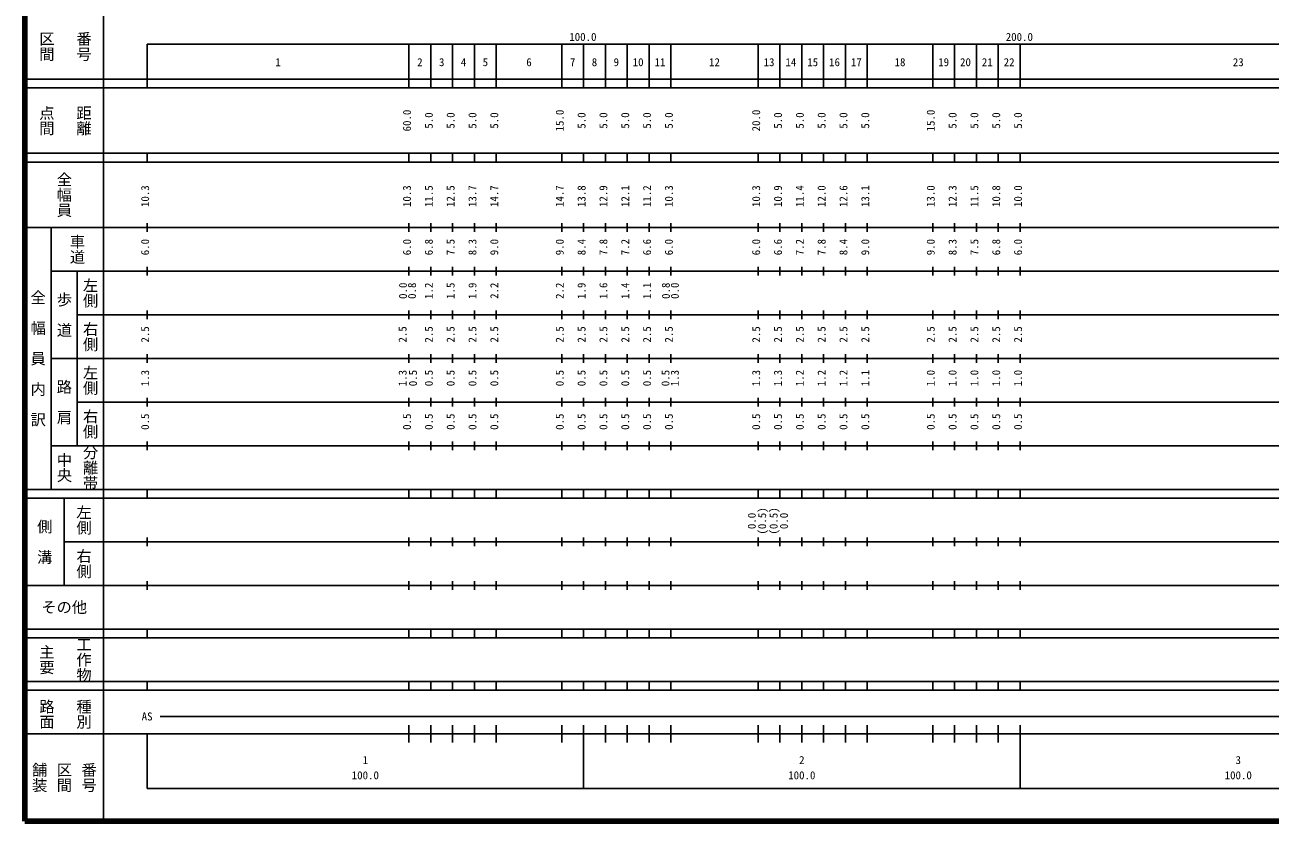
# Model space of a CAD drawing. Units: millimetres on the paper, enlarged 1000 times. Extents: x 40000 to 680000, y 20000 to 380000.
# Drawn here: x 40000 to 325296, y 20000 to 202409 of the extents above; entities that cross this region are included whole.
import ezdxf
from ezdxf.enums import TextEntityAlignment as Align

# ---------------------------------------------------------------- set-up
doc = ezdxf.new("R2010")
doc.units = ezdxf.units.MM
doc.header["$LTSCALE"] = 1000
doc.layers.add('M-TTL', color=2, linetype='Continuous', lineweight=140)
doc.layers.add('M-TTL-BAND', color=7, linetype='Continuous', lineweight=25)
doc.styles.add('@ＭＳ ゴシック', font='')
doc.styles.add('ＭＳ ゴシック', font='')
doc.styles.get('@ＭＳ ゴシック').set_extended_font_data('@MS Gothic')
doc.styles.get('ＭＳ ゴシック').set_extended_font_data('MS Gothic')

msp = doc.modelspace()

# ---------------------------------------------------------------- linework, layer by layer
at = {"layer": 'M-TTL'}
for p, q in [((40000, 380000), (40000, 20000)), ((40000, 20000), (680000, 20000))]:
    msp.add_line(p, q, dxfattribs=at)
at = {"layer": 'M-TTL-BAND'}
for p, q in [((58000, 370000), (58000, 20000)), ((68000, 198000), (579000, 198000)), ((68000, 198000), (68000, 188000)), ((128000, 188000), (128000, 198000)), ((133000, 188000), (133000, 198000)), ((138000, 188000), (138000, 198000)), ((143000, 188000), (143000, 198000)), ((148000, 188000), (148000, 198000)), ((163000, 188000), (163000, 198000)), ((168000, 188000), (168000, 198000)), ((173000, 188000), (173000, 198000)), ((178000, 188000), (178000, 198000)), ((183000, 188000), (183000, 198000)), ((188000, 188000), (188000, 198000)), ((208000, 188000), (208000, 198000)), ((213000, 188000), (213000, 198000)), ((218000, 188000), (218000, 198000)), ((223000, 188000), (223000, 198000)), ((228000, 188000), (228000, 198000)), ((233000, 188000), (233000, 198000)), ((248000, 188000), (248000, 198000)), ((253000, 188000), (253000, 198000)), ((258000, 188000), (258000, 198000)), ((263000, 188000), (263000, 198000)), ((268000, 188000), (268000, 198000)), ((40000, 190000), (579000, 190000)), ((40000, 188000), (579000, 188000)), ((40000, 173000), (579000, 173000)), ((68000, 171000), (68000, 173000)), ((128000, 171000), (128000, 173000)), ((133000, 171000), (133000, 173000)), ((138000, 171000), (138000, 173000)), ((143000, 171000), (143000, 173000)), ((148000, 171000), (148000, 173000)), ((163000, 171000), (163000, 173000)), ((168000, 171000), (168000, 173000)), ((173000, 171000), (173000, 173000)), ((178000, 171000), (178000, 173000)), ((183000, 171000), (183000, 173000)), ((188000, 171000), (188000, 173000)), ((208000, 171000), (208000, 173000)), ((213000, 171000), (213000, 173000)), ((218000, 171000), (218000, 173000)), ((223000, 171000), (223000, 173000)), ((228000, 171000), (228000, 173000)), ((233000, 171000), (233000, 173000)), ((248000, 171000), (248000, 173000)), ((253000, 171000), (253000, 173000)), ((258000, 171000), (258000, 173000)), ((263000, 171000), (263000, 173000)), ((268000, 171000), (268000, 173000)), ((40000, 171000), (579000, 171000)), ((68000, 155000), (68000, 157000)), ((128000, 155000), (128000, 157000)), ((133000, 155000), (133000, 157000)), ((138000, 155000), (138000, 157000)), ((143000, 155000), (143000, 157000)), ((148000, 155000), (148000, 157000)), ((163000, 155000), (163000, 157000)), ((168000, 155000), (168000, 157000)), ((173000, 155000), (173000, 157000)), ((178000, 155000), (178000, 157000)), ((183000, 155000), (183000, 157000)), ((188000, 155000), (188000, 157000)), ((208000, 155000), (208000, 157000)), ((213000, 155000), (213000, 157000)), ((218000, 155000), (218000, 157000)), ((223000, 155000), (223000, 157000)), ((228000, 155000), (228000, 157000)), ((233000, 155000), (233000, 157000)), ((248000, 155000), (248000, 157000)), ((253000, 155000), (253000, 157000)), ((258000, 155000), (258000, 157000)), ((263000, 155000), (263000, 157000)), ((268000, 155000), (268000, 157000)), ((40000, 156000), (579000, 156000)), ((46000, 96000), (46000, 156000)), ((46000, 146000), (579000, 146000)), ((52000, 146000), (52000, 106000)), ((68000, 145000), (68000, 147000)), ((128000, 145000), (128000, 147000)), ((133000, 145000), (133000, 147000)), ((138000, 145000), (138000, 147000)), ((143000, 145000), (143000, 147000)), ((148000, 145000), (148000, 147000)), ((163000, 145000), (163000, 147000)), ((168000, 145000), (168000, 147000)), ((173000, 145000), (173000, 147000)), ((178000, 145000), (178000, 147000)), ((183000, 145000), (183000, 147000)), ((188000, 145000), (188000, 147000)), ((208000, 145000), (208000, 147000)), ((213000, 145000), (213000, 147000)), ((218000, 145000), (218000, 147000)), ((223000, 145000), (223000, 147000)), ((228000, 145000), (228000, 147000)), ((233000, 145000), (233000, 147000)), ((248000, 145000), (248000, 147000)), ((253000, 145000), (253000, 147000)), ((258000, 145000), (258000, 147000)), ((263000, 145000), (263000, 147000)), ((268000, 145000), (268000, 147000)), ((68000, 135000), (68000, 137000)), ((128000, 135000), (128000, 137000)), ((133000, 135000), (133000, 137000)), ((138000, 135000), (138000, 137000)), ((143000, 135000), (143000, 137000)), ((148000, 135000), (148000, 137000)), ((163000, 135000), (163000, 137000)), ((168000, 135000), (168000, 137000)), ((173000, 135000), (173000, 137000)), ((178000, 135000), (178000, 137000)), ((183000, 135000), (183000, 137000)), ((188000, 135000), (188000, 137000)), ((208000, 135000), (208000, 137000)), ((213000, 135000), (213000, 137000)), ((218000, 135000), (218000, 137000)), ((223000, 135000), (223000, 137000)), ((228000, 135000), (228000, 137000)), ((233000, 135000), (233000, 137000)), ((248000, 135000), (248000, 137000)), ((253000, 135000), (253000, 137000)), ((258000, 135000), (258000, 137000)), ((263000, 135000), (263000, 137000)), ((268000, 135000), (268000, 137000)), ((52000, 136000), (579000, 136000)), ((46000, 126000), (579000, 126000)), ((68000, 125000), (68000, 127000)), ((128000, 125000), (128000, 127000)), ((133000, 125000), (133000, 127000)), ((138000, 125000), (138000, 127000)), ((143000, 125000), (143000, 127000)), ((148000, 125000), (148000, 127000)), ((163000, 125000), (163000, 127000)), ((168000, 125000), (168000, 127000)), ((173000, 125000), (173000, 127000)), ((178000, 125000), (178000, 127000)), ((183000, 125000), (183000, 127000)), ((188000, 125000), (188000, 127000)), ((208000, 125000), (208000, 127000)), ((213000, 125000), (213000, 127000)), ((218000, 125000), (218000, 127000)), ((223000, 125000), (223000, 127000)), ((228000, 125000), (228000, 127000)), ((233000, 125000), (233000, 127000)), ((248000, 125000), (248000, 127000)), ((253000, 125000), (253000, 127000)), ((258000, 125000), (258000, 127000)), ((263000, 125000), (263000, 127000)), ((268000, 125000), (268000, 127000)), ((68000, 115000), (68000, 117000)), ((128000, 115000), (128000, 117000)), ((133000, 115000), (133000, 117000)), ((138000, 115000), (138000, 117000)), ((143000, 115000), (143000, 117000)), ((148000, 115000), (148000, 117000)), ((163000, 115000), (163000, 117000)), ((168000, 115000), (168000, 117000)), ((173000, 115000), (173000, 117000)), ((178000, 115000), (178000, 117000)), ((183000, 115000), (183000, 117000)), ((188000, 115000), (188000, 117000)), ((208000, 115000), (208000, 117000)), ((213000, 115000), (213000, 117000)), ((218000, 115000), (218000, 117000)), ((223000, 115000), (223000, 117000)), ((228000, 115000), (228000, 117000)), ((233000, 115000), (233000, 117000)), ((248000, 115000), (248000, 117000)), ((253000, 115000), (253000, 117000)), ((258000, 115000), (258000, 117000)), ((263000, 115000), (263000, 117000)), ((268000, 115000), (268000, 117000)), ((52000, 116000), (579000, 116000)), ((46000, 106000), (579000, 106000)), ((68000, 105000), (68000, 107000)), ((128000, 105000), (128000, 107000)), ((133000, 105000), (133000, 107000)), ((138000, 105000), (138000, 107000)), ((143000, 105000), (143000, 107000)), ((148000, 105000), (148000, 107000)), ((163000, 105000), (163000, 107000)), ((168000, 105000), (168000, 107000)), ((173000, 105000), (173000, 107000)), ((178000, 105000), (178000, 107000)), ((183000, 105000), (183000, 107000)), ((188000, 105000), (188000, 107000)), ((208000, 105000), (208000, 107000)), ((213000, 105000), (213000, 107000)), ((218000, 105000), (218000, 107000)), ((223000, 105000), (223000, 107000)), ((228000, 105000), (228000, 107000)), ((233000, 105000), (233000, 107000)), ((248000, 105000), (248000, 107000)), ((253000, 105000), (253000, 107000)), ((258000, 105000), (258000, 107000)), ((263000, 105000), (263000, 107000)), ((268000, 105000), (268000, 107000)), ((40000, 96000), (579000, 96000)), ((68000, 94000), (68000, 96000)), ((128000, 94000), (128000, 96000)), ((133000, 94000), (133000, 96000)), ((138000, 94000), (138000, 96000)), ((143000, 94000), (143000, 96000)), ((148000, 94000), (148000, 96000)), ((163000, 94000), (163000, 96000)), ((168000, 94000), (168000, 96000)), ((173000, 94000), (173000, 96000)), ((178000, 94000), (178000, 96000)), ((183000, 94000), (183000, 96000)), ((188000, 94000), (188000, 96000)), ((208000, 94000), (208000, 96000)), ((213000, 94000), (213000, 96000)), ((218000, 94000), (218000, 96000)), ((223000, 94000), (223000, 96000)), ((228000, 94000), (228000, 96000)), ((233000, 94000), (233000, 96000)), ((248000, 94000), (248000, 96000)), ((253000, 94000), (253000, 96000)), ((258000, 94000), (258000, 96000)), ((263000, 94000), (263000, 96000)), ((268000, 94000), (268000, 96000)), ((40000, 94000), (579000, 94000)), ((49000, 94000), (49000, 74000)), ((49000, 84000), (579000, 84000)), ((68000, 83000), (68000, 85000)), ((128000, 83000), (128000, 85000)), ((133000, 83000), (133000, 85000)), ((138000, 83000), (138000, 85000)), ((143000, 83000), (143000, 85000)), ((148000, 83000), (148000, 85000)), ((163000, 83000), (163000, 85000)), ((168000, 83000), (168000, 85000)), ((173000, 83000), (173000, 85000)), ((178000, 83000), (178000, 85000)), ((183000, 83000), (183000, 85000)), ((188000, 83000), (188000, 85000)), ((208000, 83000), (208000, 85000)), ((213000, 83000), (213000, 85000)), ((218000, 83000), (218000, 85000)), ((223000, 83000), (223000, 85000)), ((228000, 83000), (228000, 85000)), ((233000, 83000), (233000, 85000)), ((248000, 83000), (248000, 85000)), ((253000, 83000), (253000, 85000)), ((258000, 83000), (258000, 85000)), ((263000, 83000), (263000, 85000)), ((268000, 83000), (268000, 85000)), ((68000, 73000), (68000, 75000)), ((128000, 73000), (128000, 75000)), ((133000, 73000), (133000, 75000)), ((138000, 73000), (138000, 75000)), ((143000, 73000), (143000, 75000)), ((148000, 73000), (148000, 75000)), ((163000, 73000), (163000, 75000)), ((168000, 73000), (168000, 75000)), ((173000, 73000), (173000, 75000)), ((178000, 73000), (178000, 75000)), ((183000, 73000), (183000, 75000)), ((188000, 73000), (188000, 75000)), ((208000, 73000), (208000, 75000)), ((213000, 73000), (213000, 75000)), ((218000, 73000), (218000, 75000)), ((223000, 73000), (223000, 75000)), ((228000, 73000), (228000, 75000)), ((233000, 73000), (233000, 75000)), ((248000, 73000), (248000, 75000)), ((253000, 73000), (253000, 75000)), ((258000, 73000), (258000, 75000)), ((263000, 73000), (263000, 75000)), ((268000, 73000), (268000, 75000)), ((40000, 74000), (579000, 74000)), ((40000, 64000), (579000, 64000)), ((68000, 62000), (68000, 64000)), ((128000, 62000), (128000, 64000)), ((133000, 62000), (133000, 64000)), ((138000, 62000), (138000, 64000)), ((143000, 62000), (143000, 64000)), ((148000, 62000), (148000, 64000)), ((163000, 62000), (163000, 64000)), ((168000, 62000), (168000, 64000)), ((173000, 62000), (173000, 64000)), ((178000, 62000), (178000, 64000)), ((183000, 62000), (183000, 64000)), ((188000, 62000), (188000, 64000)), ((208000, 62000), (208000, 64000)), ((213000, 62000), (213000, 64000)), ((218000, 62000), (218000, 64000)), ((223000, 62000), (223000, 64000)), ((228000, 62000), (228000, 64000)), ((233000, 62000), (233000, 64000)), ((248000, 62000), (248000, 64000)), ((253000, 62000), (253000, 64000)), ((258000, 62000), (258000, 64000)), ((263000, 62000), (263000, 64000)), ((268000, 62000), (268000, 64000)), ((40000, 62000), (579000, 62000)), ((40000, 52000), (579000, 52000)), ((68000, 50000), (68000, 52000)), ((128000, 50000), (128000, 52000)), ((133000, 50000), (133000, 52000)), ((138000, 50000), (138000, 52000)), ((143000, 50000), (143000, 52000)), ((148000, 50000), (148000, 52000)), ((163000, 50000), (163000, 52000)), ((168000, 50000), (168000, 52000)), ((173000, 50000), (173000, 52000)), ((178000, 50000), (178000, 52000)), ((183000, 50000), (183000, 52000)), ((188000, 50000), (188000, 52000)), ((208000, 50000), (208000, 52000)), ((213000, 50000), (213000, 52000)), ((218000, 50000), (218000, 52000)), ((223000, 50000), (223000, 52000)), ((228000, 50000), (228000, 52000)), ((233000, 50000), (233000, 52000)), ((248000, 50000), (248000, 52000)), ((253000, 50000), (253000, 52000)), ((258000, 50000), (258000, 52000)), ((263000, 50000), (263000, 52000)), ((268000, 50000), (268000, 52000)), ((40000, 50000), (579000, 50000)), ((71000, 44000), (565000, 44000)), ((40000, 40000), (579000, 40000)), ((68000, 40000), (68000, 27500)), ((128000, 38000), (128000, 42000)), ((133000, 38000), (133000, 42000)), ((138000, 38000), (138000, 42000)), ((143000, 38000), (143000, 42000)), ((148000, 38000), (148000, 42000)), ((163000, 38000), (163000, 42000)), ((168000, 27500), (168000, 42000)), ((173000, 38000), (173000, 42000)), ((178000, 38000), (178000, 42000)), ((183000, 38000), (183000, 42000)), ((188000, 38000), (188000, 42000)), ((208000, 38000), (208000, 42000)), ((213000, 38000), (213000, 42000)), ((218000, 38000), (218000, 42000)), ((223000, 38000), (223000, 42000)), ((228000, 38000), (228000, 42000)), ((233000, 38000), (233000, 42000)), ((248000, 38000), (248000, 42000)), ((253000, 38000), (253000, 42000)), ((258000, 38000), (258000, 42000)), ((263000, 38000), (263000, 42000)), ((268000, 27500), (268000, 42000)), ((68000, 27500), (579000, 27500))]:
    msp.add_line(p, q, dxfattribs=at)

# ---------------------------------------------------------------- texts
at = {"layer": 'M-TTL-BAND', "style": '@ＭＳ ゴシック'}
for s, p in [('区間', (45000, 197500)), ('番号', (53500, 197500)), ('点間', (45000, 180500)), ('距離', (53500, 180500)), ('全幅員', (49000, 163500)), ('車道', (52000, 151000)), ('左側', (55000, 141000)), ('全\u3000幅\u3000員\u3000内\u3000訳', (43000, 126000)), ('歩\u3000道', (49000, 136000)), ('右側', (55000, 131000)), ('左側', (55000, 121000)), ('路\u3000肩', (49000, 116000)), ('右側', (55000, 111000)), ('分離帯', (55000, 101000)), ('中央', (49000, 101000)), ('左側', (53500, 89000)), ('側\u3000溝', (44500, 84000)), ('右側', (53500, 79000)), ('主要', (45000, 57000)), ('工作物', (53500, 57000)), ('路面', (45000, 44500)), ('種別', (53500, 44500)), ('舗装', (43333, 30000)), ('区間', (49000, 30000)), ('番号', (54667, 30000))]:
    msp.add_text(s, height=2566, rotation=270, dxfattribs=at).set_placement(p, align=Align.MIDDLE_CENTER)
at = {"layer": 'M-TTL-BAND', "style": 'ＭＳ ゴシック'}
for s, p in [('100.0', (167844, 198195)), ('200.0', (267844, 198195)), ('1', (98000, 192405)), ('2', (130500, 192405)), ('3', (135500, 192405)), ('4', (140500, 192405)), ('5', (145500, 192405)), ('6', (155500, 192405)), ('7', (165500, 192405)), ('8', (170500, 192405)), ('9', (175500, 192405)), ('10', (180500, 192405)), ('11', (185500, 192405)), ('12', (198000, 192405)), ('13', (210500, 192405)), ('14', (215500, 192405)), ('15', (220500, 192405)), ('16', (225500, 192405)), ('17', (230500, 192405)), ('18', (240500, 192405)), ('19', (250500, 192405)), ('20', (255500, 192405)), ('21', (260500, 192405)), ('22', (265500, 192405)), ('23', (318000, 192405)), ('AS', (68000, 42500)), ('1', (118000, 32523)), ('2', (218000, 32523)), ('3', (318000, 32523)), ('100.0', (118000, 29033)), ('100.0', (218000, 29033)), ('100.0', (318000, 29033))]:
    msp.add_text(s, height=1833, dxfattribs=at).set_placement(p, align=Align.BOTTOM_CENTER)
for s, p in [('60.0', (129000, 180500)), ('15.0', (164000, 180500)), ('20.0', (209000, 180500)), ('15.0', (249000, 180500)), ('5.0', (134000, 180500)), ('5.0', (139000, 180500)), ('5.0', (144000, 180500)), ('5.0', (149000, 180500)), ('5.0', (169000, 180500)), ('5.0', (174000, 180500)), ('5.0', (179000, 180500)), ('5.0', (184000, 180500)), ('5.0', (189000, 180500)), ('5.0', (214000, 180500)), ('5.0', (219000, 180500)), ('5.0', (224000, 180500)), ('5.0', (229000, 180500)), ('5.0', (234000, 180500)), ('5.0', (254000, 180500)), ('5.0', (259000, 180500)), ('5.0', (264000, 180500)), ('5.0', (269000, 180500)), ('10.3', (69000, 163174)), ('10.3', (129000, 163174)), ('11.5', (134000, 163174)), ('12.5', (139000, 163174)), ('13.7', (144000, 163174)), ('14.7', (149000, 163174)), ('14.7', (164000, 163174)), ('13.8', (169000, 163174)), ('12.9', (174000, 163174)), ('12.1', (179000, 163174)), ('11.2', (184000, 163174)), ('10.3', (189000, 163174)), ('10.3', (209000, 163174)), ('10.9', (214000, 163174)), ('11.4', (219000, 163174)), ('12.0', (224000, 163174)), ('12.6', (229000, 163174)), ('13.1', (234000, 163174)), ('13.0', (249000, 163174)), ('12.3', (254000, 163174)), ('11.5', (259000, 163174)), ('10.8', (264000, 163174)), ('10.0', (269000, 163174)), ('6.0', (69000, 151500)), ('6.0', (129000, 151500)), ('6.8', (134000, 151500)), ('7.5', (139000, 151500)), ('8.3', (144000, 151500)), ('9.0', (149000, 151500)), ('9.0', (164000, 151500)), ('8.4', (169000, 151500)), ('7.8', (174000, 151500)), ('7.2', (179000, 151500)), ('6.6', (184000, 151500)), ('6.0', (189000, 151500)), ('6.0', (209000, 151500)), ('6.6', (214000, 151500)), ('7.2', (219000, 151500)), ('7.8', (224000, 151500)), ('8.4', (229000, 151500)), ('9.0', (234000, 151500)), ('9.0', (249000, 151500)), ('8.3', (254000, 151500)), ('7.5', (259000, 151500)), ('6.8', (264000, 151500)), ('6.0', (269000, 151500)), ('0.0', (128080, 141500)), ('0.8', (130153, 141500)), ('1.2', (134000, 141500)), ('1.5', (139000, 141500)), ('1.9', (144000, 141500)), ('2.2', (149000, 141500)), ('2.2', (164000, 141500)), ('1.9', (169000, 141500)), ('1.6', (174000, 141500)), ('1.4', (179000, 141500)), ('1.1', (184000, 141500)), ('0.8', (188312, 141500)), ('0.0', (190370, 141500)), ('2.5', (69000, 131500)), ('2.5', (128000, 131500)), ('2.5', (134000, 131500)), ('2.5', (139000, 131500)), ('2.5', (144000, 131500)), ('2.5', (149000, 131500)), ('2.5', (164000, 131500)), ('2.5', (169000, 131500)), ('2.5', (174000, 131500)), ('2.5', (179000, 131500)), ('2.5', (184000, 131500)), ('2.5', (189000, 131500)), ('2.5', (209000, 131500)), ('2.5', (214000, 131500)), ('2.5', (219000, 131500)), ('2.5', (224000, 131500)), ('2.5', (229000, 131500)), ('2.5', (234000, 131500)), ('2.5', (249000, 131500)), ('2.5', (254000, 131500)), ('2.5', (259000, 131500)), ('2.5', (264000, 131500)), ('2.5', (269000, 131500)), ('1.3', (69000, 121500)), ('1.3', (128000, 121500)), ('0.5', (130370, 121500)), ('0.5', (134000, 121500)), ('0.5', (139000, 121500)), ('0.5', (144000, 121500)), ('0.5', (149000, 121500)), ('0.5', (164000, 121500)), ('0.5', (169000, 121500)), ('0.5', (174000, 121500)), ('0.5', (179000, 121500)), ('0.5', (184000, 121500)), ('0.5', (188219, 121500)), ('1.3', (190370, 121500)), ('1.3', (209000, 121500)), ('1.3', (214000, 121500)), ('1.2', (219000, 121500)), ('1.2', (224000, 121500)), ('1.2', (229000, 121500)), ('1.1', (234000, 121500)), ('1.0', (249000, 121500)), ('1.0', (254000, 121500)), ('1.0', (259000, 121500)), ('1.0', (264000, 121500)), ('1.0', (269000, 121500)), ('0.5', (69000, 111500)), ('0.5', (129000, 111500)), ('0.5', (134000, 111500)), ('0.5', (139000, 111500)), ('0.5', (144000, 111500)), ('0.5', (149000, 111500)), ('0.5', (164000, 111500)), ('0.5', (169000, 111500)), ('0.5', (174000, 111500)), ('0.5', (179000, 111500)), ('0.5', (184000, 111500)), ('0.5', (189000, 111500)), ('0.5', (209000, 111500)), ('0.5', (214000, 111500)), ('0.5', (219000, 111500)), ('0.5', (224000, 111500)), ('0.5', (229000, 111500)), ('0.5', (234000, 111500)), ('0.5', (249000, 111500)), ('0.5', (254000, 111500)), ('0.5', (259000, 111500)), ('0.5', (264000, 111500)), ('0.5', (269000, 111500)), ('(0.5)', (210370, 88764)), ('(0.5)', (213000, 88764)), ('0.0', (208000, 88764)), ('0.0', (215370, 88764))]:
    msp.add_text(s, height=1833, rotation=90, dxfattribs=at).set_placement(p, align=Align.BOTTOM_CENTER)
msp.add_text('その他', height=2566, dxfattribs=at).set_placement((49000, 69000), align=Align.MIDDLE_CENTER)

doc.saveas('drawing.dxf')
